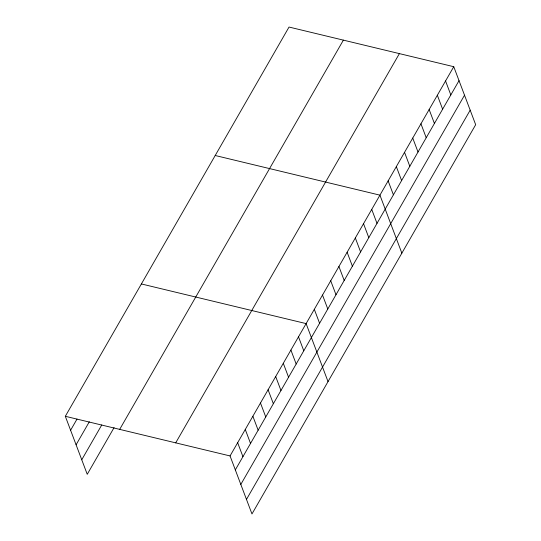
<?xml version="1.0" encoding="UTF-8"?>
<svg xmlns="http://www.w3.org/2000/svg" width="541" height="541" viewBox="0 0 541 541"><rect width="100%" height="100%" fill="white"/><g stroke="black" fill="none" stroke-linecap="round" stroke-linejoin="round"><path stroke-width="0.81" d="M114.063 427.633L87.243 474.301L65.326 416.293L289.029 27.05L453.757 66.699L475.674 124.707L251.971 513.95L230.053 455.941L453.757 66.699M70.601 430.251L77.005 419.106M76.092 444.783L89.306 421.797M81.752 459.762L101.769 424.935M119.689 429.378L343.386 40.135M175.697 442.863L399.393 53.613M235.328 469.899L459.025 80.65M240.819 484.432L464.523 95.189M246.48 499.411L470.176 110.168M215.203 155.504L379.931 195.152L401.855 253.154M141.384 283.951L306.111 323.599L328.029 381.608M65.326 416.293L230.053 455.941M445.554 80.967L450.822 94.925M437.351 95.243L442.619 109.194M429.148 109.519L434.416 123.47M420.945 123.788L426.22 137.739M412.742 138.063L418.017 152.014M404.54 152.332L409.814 166.283M396.337 166.608L401.611 180.559M388.134 180.877L393.408 194.828M371.735 209.421L377.003 223.372M363.532 223.697L368.8 237.648M355.329 237.966L360.597 251.917M347.126 252.241L352.394 266.192M338.923 266.51L344.191 280.461M330.72 280.786L335.995 294.737M322.517 295.055L327.792 309.006M314.314 309.33L319.589 323.281M298.51 336.833L303.778 350.784M290.902 350.068L296.17 364.019M283.295 363.302L288.569 377.253M275.687 376.536L280.962 390.487M268.086 389.77L273.354 403.721M260.478 403.004L265.753 416.955M252.87 416.239L258.145 430.19M245.269 429.473L250.537 443.431M237.661 442.707L242.936 456.665"/></g></svg>
